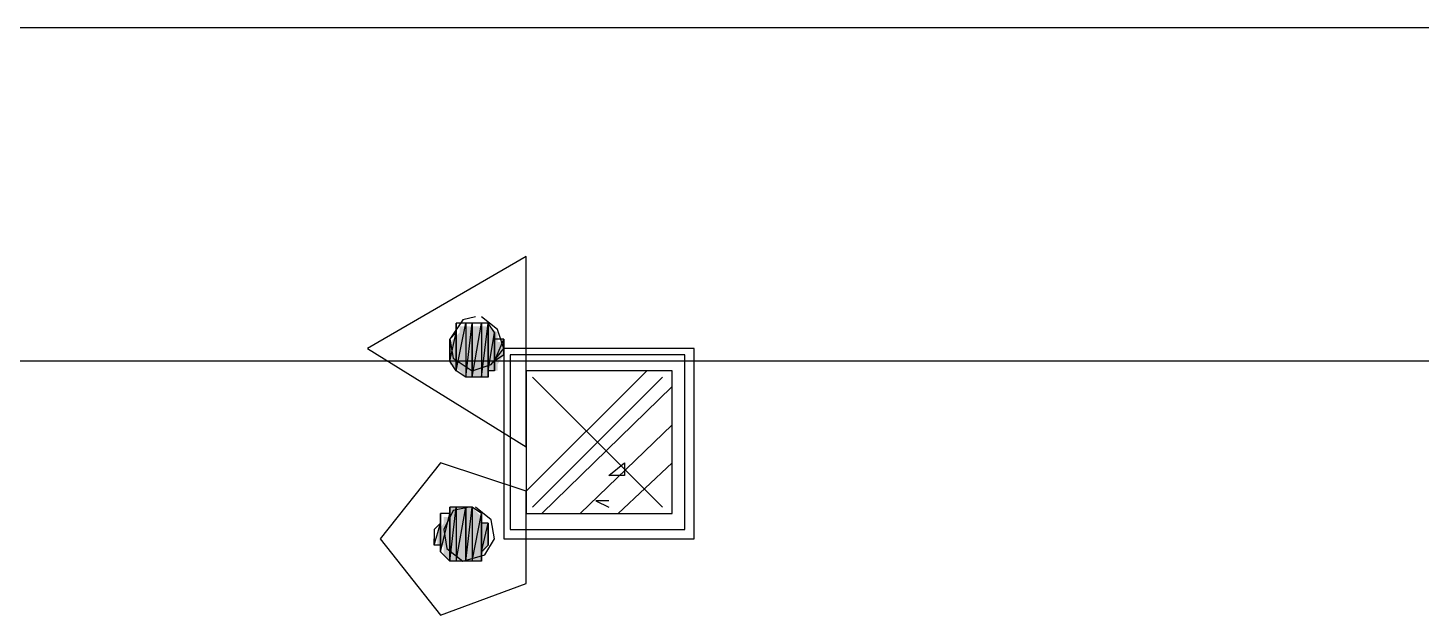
# Model space of a CAD drawing. Header units: millimetres. Extents: x 5 to 415, y 48 to 251.
# Drawn here: x 259.52 to 267.26, y 195.79 to 199.06 of the extents above; entities that cross this region are included whole.
import ezdxf

# ---------------------------------------------------------------- set-up
doc = ezdxf.new("R2010")
doc.units = ezdxf.units.MM
doc.layers.add('H', color=7, linetype='Continuous')
doc.layers.add('P', color=7, linetype='Continuous')

msp = doc.modelspace()

# ---------------------------------------------------------------- hatches: boundary and pattern name
at = {"layer": 'H', "linetype": 'Continuous'}
for points in [[(261.92, 197.15), (261.92, 197.397), (261.955, 197.397), (261.955, 197.115), (261.92, 197.15)], [(261.955, 197.115), (261.955, 197.397), (261.99, 197.397), (261.99, 197.115), (261.955, 197.115)], [(261.99, 197.115), (261.99, 197.397), (262.043, 197.397), (262.043, 197.115), (261.99, 197.115)], [(262.043, 197.115), (262.043, 197.397), (262.079, 197.397), (262.079, 197.115), (262.043, 197.115)], [(262.079, 197.15), (262.079, 197.397), (262.132, 197.362), (262.132, 197.15), (262.079, 197.15)], [(261.92, 197.15), (261.867, 197.185), (261.867, 197.309), (261.92, 197.362), (261.92, 197.15)], [(262.132, 197.185), (262.132, 197.309), (262.167, 197.309), (262.167, 197.238), (262.132, 197.185)], [(261.867, 196.092), (261.867, 196.391), (261.92, 196.391), (261.92, 196.092), (261.867, 196.092)], [(261.92, 196.092), (261.92, 196.391), (261.955, 196.391), (261.955, 196.092), (261.92, 196.092)], [(261.955, 196.092), (261.955, 196.391), (261.99, 196.391), (261.99, 196.092), (261.955, 196.092)], [(261.99, 196.092), (261.99, 196.391), (262.043, 196.338), (262.043, 196.092), (261.99, 196.092)], [(261.796, 196.18), (261.796, 196.25), (261.832, 196.303), (261.832, 196.18), (261.796, 196.18)], [(261.832, 196.127), (261.832, 196.338), (261.867, 196.338), (261.867, 196.092), (261.832, 196.127)], [(262.043, 196.127), (262.043, 196.303), (262.079, 196.303), (262.079, 196.18), (262.043, 196.127)]]:
    msp.add_hatch(color=256, dxfattribs=at).paths.add_polyline_path(points)

# ---------------------------------------------------------------- linework, layer by layer
at = {"layer": 'P'}
for points in [[(286.597, 199.055), (115.094, 199.055)], [(262.29, 197.785), (261.408, 197.273)], [(262.29, 196.727), (262.29, 197.785)], [(261.938, 197.432), (261.867, 197.326)], [(261.902, 197.414), (261.902, 197.15)], [(261.902, 197.15), (261.902, 197.414)], [(261.902, 197.414), (261.902, 197.15)], [(261.902, 197.362), (261.902, 197.414)], [(261.902, 197.414), (261.902, 197.15)], [(261.902, 197.15), (261.955, 197.414)], [(261.955, 197.414), (261.902, 197.414)], [(261.902, 197.15), (261.955, 197.414)], [(262.008, 197.45), (261.938, 197.432)], [(261.955, 197.414), (261.955, 197.115)], [(261.955, 197.414), (261.955, 197.115)], [(261.955, 197.115), (261.99, 197.414)], [(261.99, 197.414), (261.955, 197.414)], [(261.955, 197.115), (261.99, 197.414)], [(261.99, 197.414), (261.99, 197.115)], [(261.99, 197.414), (261.99, 197.115)], [(261.99, 197.115), (261.99, 197.414)], [(261.99, 197.414), (261.99, 197.414)], [(261.99, 197.115), (261.99, 197.414)], [(261.99, 197.414), (261.99, 197.414)], [(261.99, 197.414), (261.99, 197.115)], [(261.99, 197.414), (261.99, 197.115)], [(261.99, 197.115), (262.043, 197.414)], [(262.043, 197.414), (261.99, 197.414)], [(261.99, 197.115), (262.043, 197.414)], [(262.132, 197.379), (262.043, 197.45)], [(262.043, 197.414), (262.043, 197.115)], [(262.043, 197.414), (262.043, 197.115)], [(262.043, 197.115), (262.079, 197.414)], [(262.079, 197.414), (262.043, 197.414)], [(262.043, 197.115), (262.079, 197.414)], [(262.079, 197.414), (262.079, 197.115)], [(262.079, 197.414), (262.079, 197.115)], [(262.079, 197.15), (262.079, 197.414)], [(262.079, 197.115), (262.079, 197.414)], [(262.079, 197.414), (262.079, 197.414)], [(262.079, 197.414), (262.079, 197.115)], [(262.079, 197.414), (262.079, 197.15)], [(262.114, 197.362), (262.079, 197.414)], [(261.867, 197.203), (261.902, 197.362)], [(261.902, 197.362), (261.867, 197.326)], [(261.867, 197.203), (261.902, 197.362)], [(261.867, 197.326), (261.885, 197.22)], [(261.867, 197.326), (261.867, 197.238)], [(261.867, 197.238), (261.867, 197.326)], [(261.867, 197.326), (261.867, 197.238)], [(261.867, 197.273), (261.867, 197.326)], [(261.867, 197.326), (261.867, 197.238)], [(261.867, 197.238), (261.867, 197.326)], [(261.867, 197.326), (261.867, 197.326)], [(261.867, 197.238), (261.867, 197.326)], [(261.867, 197.326), (261.867, 197.203)], [(261.867, 197.326), (261.867, 197.203)], [(261.902, 197.362), (261.902, 197.15)], [(261.902, 197.362), (261.902, 197.15)], [(261.902, 197.15), (261.902, 197.362)], [(261.902, 197.362), (261.902, 197.362)], [(261.902, 197.15), (261.902, 197.362)], [(261.902, 197.362), (261.902, 197.362)], [(261.902, 197.362), (261.902, 197.15)], [(261.902, 197.15), (261.902, 197.362)], [(262.079, 197.15), (262.114, 197.362)], [(262.079, 197.15), (262.114, 197.362)], [(262.114, 197.362), (262.114, 197.15)], [(262.114, 197.362), (262.114, 197.15)], [(262.114, 197.15), (262.114, 197.362)], [(262.114, 197.362), (262.114, 197.362)], [(262.114, 197.15), (262.114, 197.362)], [(262.114, 197.362), (262.114, 197.362)], [(262.114, 197.362), (262.114, 197.15)], [(262.114, 197.362), (262.114, 197.15)], [(262.114, 197.326), (262.114, 197.362)], [(262.114, 197.15), (262.114, 197.326)], [(262.114, 197.15), (262.114, 197.326)], [(262.114, 197.326), (262.114, 197.203)], [(262.114, 197.326), (262.114, 197.203)], [(262.114, 197.203), (262.167, 197.326)], [(262.167, 197.326), (262.114, 197.326)], [(262.114, 197.203), (262.167, 197.326)], [(262.167, 197.273), (262.132, 197.379)], [(262.167, 197.326), (262.167, 197.238)], [(262.167, 197.273), (262.167, 197.326)], [(262.167, 197.326), (262.167, 197.273)], [(261.408, 197.273), (262.29, 196.727)], [(261.867, 197.238), (261.867, 197.273)], [(261.867, 197.203), (261.867, 197.238)], [(262.096, 197.185), (262.167, 197.273)], [(262.167, 197.238), (262.114, 197.203)], [(262.167, 197.273), (262.167, 196.215)], [(263.225, 197.273), (262.167, 197.273)], [(262.167, 197.273), (262.167, 197.238)], [(262.167, 197.238), (262.167, 197.273)], [(262.202, 197.238), (262.202, 196.268)], [(263.172, 197.238), (262.202, 197.238)], [(263.172, 196.268), (263.172, 197.238)], [(263.225, 196.215), (263.225, 197.273)], [(286.597, 197.203), (64.682, 197.203)], [(261.902, 197.15), (261.867, 197.203)], [(261.885, 197.22), (261.99, 197.15)], [(261.955, 197.115), (261.902, 197.15)], [(261.99, 197.15), (262.096, 197.185)], [(262.079, 197.115), (262.079, 197.15)], [(262.114, 197.15), (262.079, 197.15)], [(262.114, 197.203), (262.114, 197.15)], [(262.29, 196.48), (262.961, 197.15)], [(262.29, 197.15), (262.29, 196.356)], [(263.102, 197.15), (262.29, 197.15)], [(263.102, 196.356), (263.102, 197.15)], [(261.99, 197.115), (261.955, 197.115)], [(262.043, 197.115), (261.99, 197.115)], [(262.079, 197.115), (262.043, 197.115)], [(263.049, 196.391), (262.326, 197.115)], [(262.326, 196.391), (263.049, 197.115)], [(262.378, 196.356), (263.102, 197.062)], [(262.59, 196.356), (263.102, 196.85)], [(261.814, 196.638), (261.479, 196.215)], [(262.29, 196.48), (261.814, 196.638)], [(262.749, 196.568), (262.837, 196.638)], [(262.802, 196.356), (263.102, 196.638)], [(262.837, 196.638), (262.837, 196.568)], [(262.837, 196.568), (262.749, 196.568)], [(262.29, 195.968), (262.29, 196.48)], [(261.867, 196.391), (261.867, 196.092)], [(261.867, 196.092), (261.867, 196.391)], [(261.867, 196.391), (261.867, 196.092)], [(261.867, 196.356), (261.867, 196.391)], [(261.867, 196.391), (261.867, 196.092)], [(261.867, 196.092), (261.902, 196.391)], [(261.902, 196.391), (261.867, 196.391)], [(261.867, 196.092), (261.902, 196.391)], [(261.973, 196.391), (261.885, 196.374)], [(261.902, 196.391), (261.902, 196.092)], [(261.902, 196.391), (261.902, 196.092)], [(261.902, 196.092), (261.955, 196.391)], [(261.955, 196.391), (261.902, 196.391)], [(261.902, 196.092), (261.955, 196.391)], [(261.955, 196.391), (261.955, 196.092)], [(261.955, 196.391), (261.955, 196.092)], [(261.955, 196.092), (261.955, 196.391)], [(261.955, 196.391), (261.955, 196.391)], [(261.955, 196.092), (261.955, 196.391)], [(261.955, 196.391), (261.955, 196.391)], [(261.955, 196.391), (261.955, 196.092)], [(261.955, 196.391), (261.955, 196.092)], [(261.955, 196.092), (261.99, 196.391)], [(261.99, 196.391), (261.955, 196.391)], [(261.955, 196.092), (261.99, 196.391)], [(261.99, 196.391), (261.99, 196.092)], [(261.99, 196.391), (261.99, 196.092)], [(262.043, 196.356), (261.99, 196.391)], [(262.096, 196.321), (262.008, 196.391)], [(262.749, 196.427), (262.678, 196.427)], [(262.678, 196.427), (262.749, 196.391)], [(261.779, 196.18), (261.814, 196.303)], [(261.814, 196.303), (261.779, 196.268)], [(261.779, 196.18), (261.814, 196.303)], [(261.814, 196.356), (261.814, 196.144)], [(261.814, 196.144), (261.814, 196.356)], [(261.814, 196.356), (261.814, 196.144)], [(261.814, 196.303), (261.814, 196.356)], [(261.814, 196.356), (261.814, 196.144)], [(261.814, 196.144), (261.867, 196.356)], [(261.867, 196.356), (261.814, 196.356)], [(261.814, 196.144), (261.867, 196.356)], [(261.814, 196.303), (261.814, 196.18)], [(261.814, 196.303), (261.814, 196.18)], [(261.814, 196.144), (261.814, 196.303)], [(261.814, 196.18), (261.814, 196.303)], [(261.814, 196.303), (261.814, 196.303)], [(261.814, 196.303), (261.814, 196.18)], [(261.814, 196.144), (261.814, 196.303)], [(261.885, 196.374), (261.832, 196.268)], [(261.867, 196.356), (261.867, 196.092)], [(261.867, 196.092), (261.867, 196.356)], [(261.99, 196.092), (262.043, 196.356)], [(261.99, 196.092), (262.043, 196.356)], [(262.043, 196.356), (262.043, 196.092)], [(262.043, 196.356), (262.043, 196.092)], [(262.043, 196.144), (262.043, 196.356)], [(262.043, 196.092), (262.043, 196.356)], [(262.043, 196.356), (262.043, 196.356)], [(262.043, 196.356), (262.043, 196.092)], [(262.043, 196.144), (262.043, 196.356)], [(262.043, 196.356), (262.043, 196.303)], [(262.043, 196.303), (262.043, 196.144)], [(262.043, 196.144), (262.043, 196.303)], [(262.043, 196.303), (262.043, 196.144)], [(262.043, 196.303), (262.043, 196.144)], [(262.043, 196.144), (262.079, 196.303)], [(262.079, 196.303), (262.043, 196.303)], [(262.043, 196.144), (262.079, 196.303)], [(262.079, 196.303), (262.079, 196.18)], [(262.079, 196.18), (262.079, 196.303)], [(262.079, 196.303), (262.079, 196.268)], [(262.114, 196.215), (262.096, 196.321)], [(262.29, 196.356), (263.102, 196.356)], [(261.779, 196.268), (261.779, 196.268)], [(261.779, 196.268), (261.779, 196.268)], [(261.779, 196.268), (261.779, 196.18)], [(261.832, 196.268), (261.849, 196.162)], [(262.079, 196.268), (262.079, 196.18)], [(262.079, 196.18), (262.079, 196.268)], [(262.079, 196.268), (262.079, 196.18)], [(262.079, 196.268), (262.079, 196.18)], [(262.079, 196.18), (262.079, 196.268)], [(262.079, 196.268), (262.079, 196.268)], [(262.079, 196.18), (262.079, 196.268)], [(262.079, 196.268), (262.079, 196.215)], [(262.202, 196.268), (263.172, 196.268)], [(261.479, 196.215), (261.814, 195.792)], [(261.779, 196.215), (261.779, 196.18)], [(261.779, 196.18), (261.779, 196.215)], [(261.814, 196.18), (261.779, 196.18)], [(261.814, 196.18), (261.814, 196.144)], [(261.867, 196.092), (261.814, 196.144)], [(261.849, 196.162), (261.938, 196.092)], [(262.079, 196.18), (262.043, 196.144)], [(262.043, 196.092), (262.043, 196.144)], [(262.061, 196.127), (262.114, 196.215)], [(262.079, 196.215), (262.079, 196.18)], [(262.167, 196.215), (263.225, 196.215)], [(261.902, 196.092), (261.867, 196.092)], [(261.955, 196.092), (261.902, 196.092)], [(261.938, 196.092), (262.061, 196.127)], [(261.99, 196.092), (261.955, 196.092)], [(262.043, 196.092), (261.99, 196.092)], [(261.814, 195.792), (262.29, 195.968)]]:
    msp.add_lwpolyline(points, dxfattribs=at)

doc.saveas('drawing.dxf')
